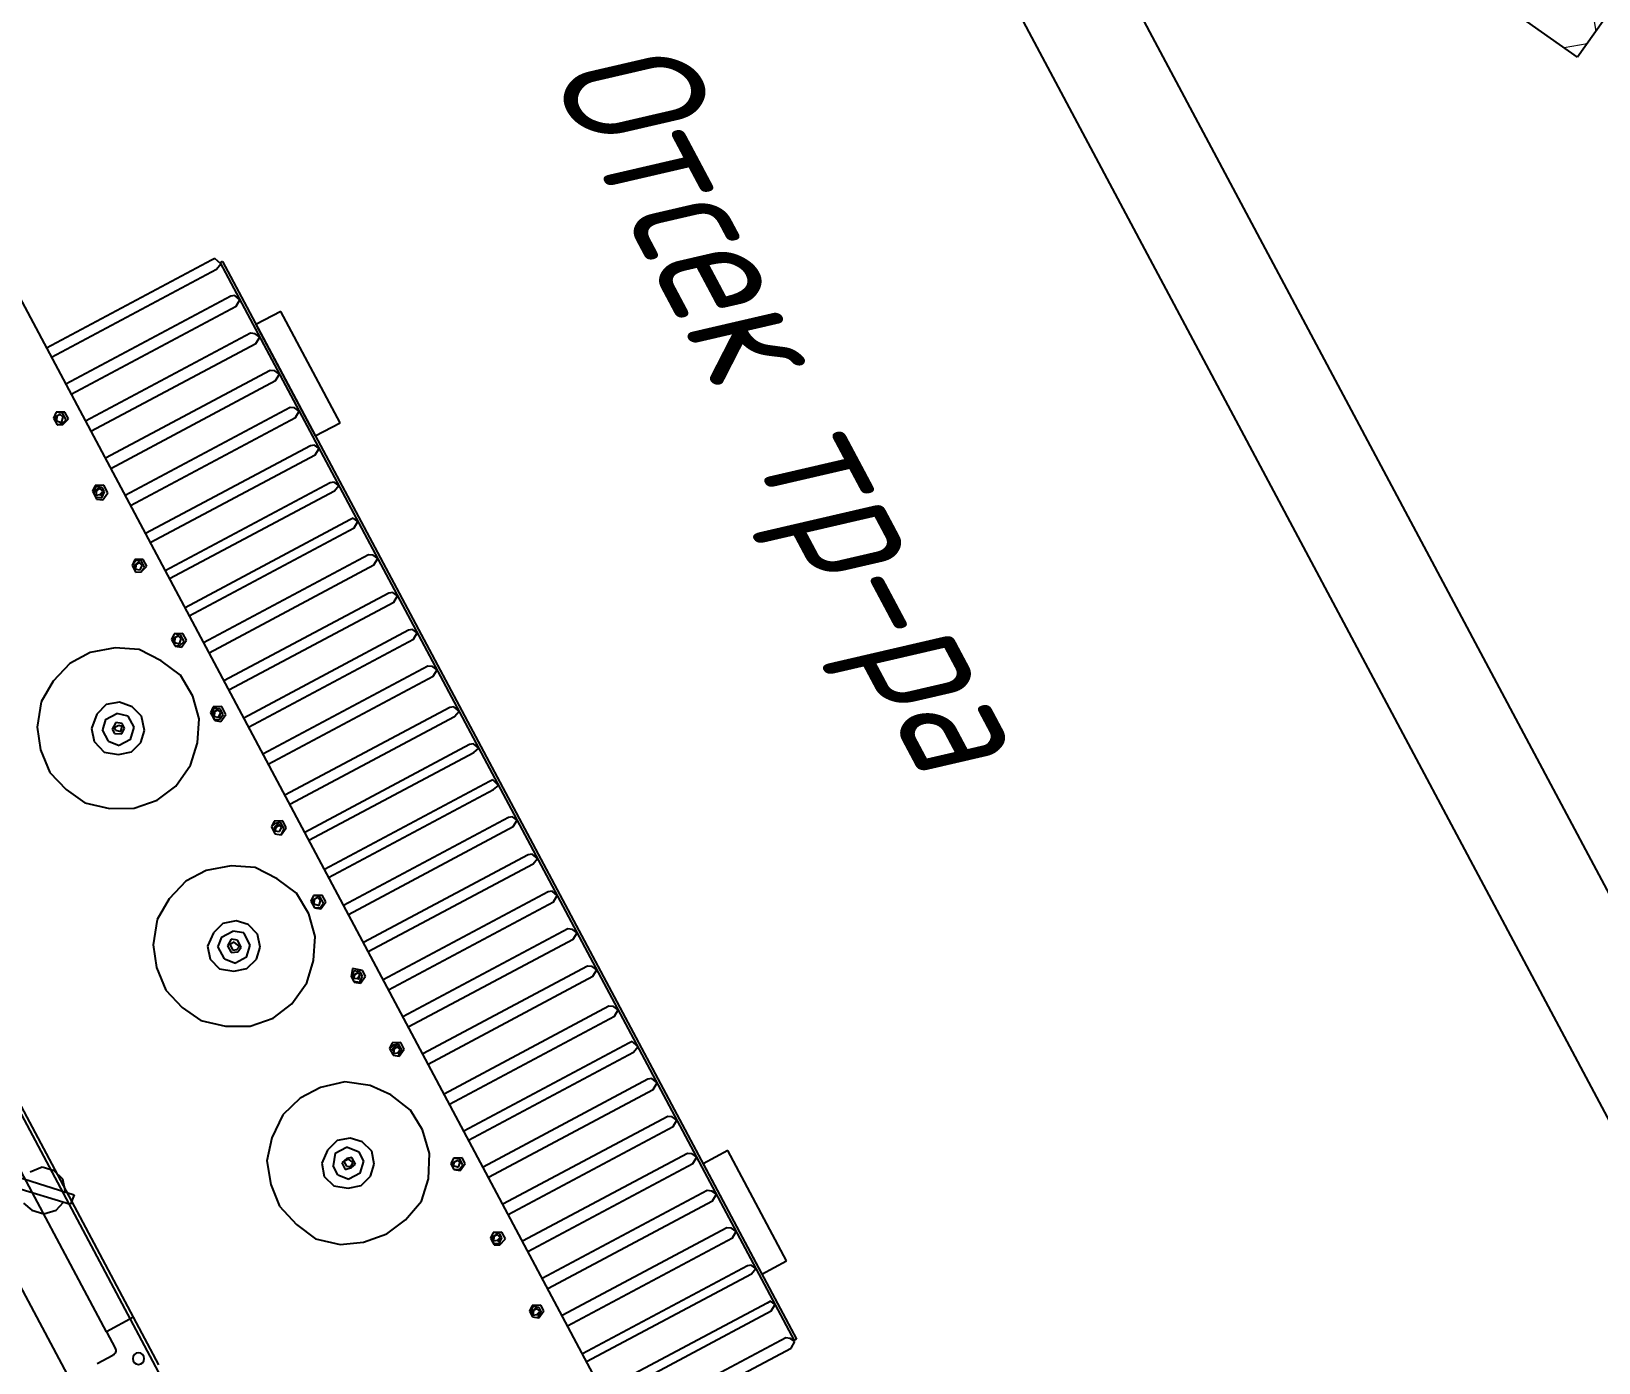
# Model space of a CAD drawing. Extents: x 5370511 to 5386565, y 1010429 to 1053793.
# Drawn here: x 5379997.973 to 5380000.905, y 1040725.117 to 1040727.608 of the extents above; entities that cross this region are included whole.
import ezdxf

# ---------------------------------------------------------------- set-up
doc = ezdxf.new("R2010")
doc.units = 0
doc.layers.get('0').update_dxf_attribs({"linetype": 'CONTINUOUS'})
for name, color, linetype, lineweight in [('ЭС (09)', 7, 'CONTINUOUS', 13), ('ЭС (текст)', 7, 'CONTINUOUS', 25), ('ЭС (тонкий)', 7, 'CONTINUOUS', 25), ('ЭС сети', 1, 'CONTINUOUS', 50)]:
    doc.layers.add(name, color=color, linetype=linetype, lineweight=lineweight)
doc.styles.add('ЭС', font='gost_nipi.shx', dxfattribs={"oblique": 14.99997778074544})

# ---------------------------------------------------------------- blocks, each defined once
blk = doc.blocks.new('A$C073B76A8')
at = {"layer": 'ЭС (09)', "ltscale": 0.35, "transparency": 33554687}
h = blk.add_hatch(dxfattribs=at)
h.set_pattern_fill('ANSI37', color=256, scale=0.4999999999999999, angle=-210.0000000000104)
h.set_pattern_definition([(194.9999999999895, (9382.436294134515, -8685.7157042559), (0.4108752340999714, -1.533407249233971), []), (284.9999999999895, (9382.436294134515, -8685.7157042559), (1.533407249233971, 0.4108752340999714), [])])
h.paths.add_polyline_path([(0, 0), (0.7500000000019895, 1.299038105675493), (-14.99010720082833, 10.38659323515151), (-15.74010720082845, 9.087555129475618)])
at = {"transparency": 33554687}
for p, q in [((-14.99010720082833, 10.38659323515151), (-15.74010720082873, 9.087555129475106)), ((0.7500000000019895, 1.299038105675493), (-14.99010720082839, 10.38659323515145))]:
    blk.add_line(p, q, dxfattribs=at)
at = {"linetype": 'Continuous', "transparency": 33554687}
for p, q in [((-15.74010720082725, 9.087555129477664), (0, 0)), ((0, 0), (0.7500000000019895, 1.299038105675493))]:
    blk.add_line(p, q, dxfattribs=at)
blk = doc.blocks.new('A$C277B5DBA')
for p, q in [((0, 33.865495398235), (0, -1.151374571691122)), ((-0.07229838072453276, 10.95406765648659), (-0.07229838072453276, 22.95406765648659)), ((0.5037016192763986, 11.96206765648276), (0.5037016192763986, 22.29206765648814)), ((-0.07229838072453276, 11.96206765648276), (0.5037016192763986, 11.96206765648276)), ((0.5037016192763986, 11.96206765648276), (0.5037016192763986, 11.61606765648685)), ((0.935701619277097, 11.51606765648648), (0.6037016192767624, 11.51606765648648))]:
    blk.add_line(p, q)
for points in [[(-7.161476594470756, 3.716365231989563), (-7.161476594470727, 30.68098132412837)], [(-10.82407840891346, 28.60737604109432), (-10.82407840891348, 5.766135971540372)], [(-10.82407840891346, 28.60737604109432), (-10.77626669703757, 28.60737604109432)], [(-10.77626669703757, 28.58354149761119), (-10.72845498516178, 28.72654875851016)], [(-10.77626669703757, 28.60737604109432), (-10.77626669703758, 5.766135971540372)], [(-10.6567374173479, 28.53587241064498), (-10.77626669703757, 28.58354149761119)], [(-10.72845498516178, 28.72654875851016), (-10.6567374173479, 28.72654875851016)], [(-10.6567374173479, 28.72654875851016), (-7.161476594470727, 28.72654875851016)], [(-7.161476594470727, 28.53587241064498), (-10.6567374173479, 28.53587241064498)], [(-10.77626669703757, 27.82083610615053), (-10.72845498516178, 27.94000882356614)], [(-10.72845498516178, 27.94000882356614), (-10.6567374173479, 27.96384336704933)], [(-10.6567374173479, 27.96384336704933), (-7.161476594470727, 27.96384336704933)], [(-10.6567374173479, 27.74933247570085), (-10.77626669703757, 27.82083610615053)], [(-7.161476594470727, 27.74933247570085), (-10.6567374173479, 27.74933247570085)], [(-6.898512179153201, 27.51098704086946), (-6.755077043525802, 27.58249067131886)], [(-6.850700467277477, 27.51098704086946), (-6.755077043525802, 27.58249067131886)], [(-6.755077043525802, 27.58249067131886), (-6.659453619773998, 27.51098704086946)], [(-6.755077043525802, 27.58249067131886), (-6.659453619773998, 27.51098704086946)], [(-11.35000723954811, 24.91302180120613), (-11.35000723954811, 27.27264160603784)], [(-11.35000723954811, 27.27264160603784), (-10.82407840891346, 27.27264160603784)], [(-10.82407840891346, 27.27264160603784), (-10.82407840891346, 24.91302180120613)], [(-6.898512179153201, 27.36797977997049), (-6.898512179153201, 27.51098704086946)], [(-6.755077043525802, 27.32031069300422), (-6.898512179153201, 27.36797977997049)], [(-6.850700467277477, 27.36797977997049), (-6.850700467277477, 27.51098704086946)], [(-6.755077043525802, 27.34414523648747), (-6.850700467277477, 27.36797977997049)], [(-6.826794611339565, 27.43948341042), (-6.802888755401611, 27.51098704086946)], [(-6.826794611339565, 27.43948341042), (-6.802888755401611, 27.51098704086946)], [(-6.755077043525802, 27.36797977997049), (-6.826794611339565, 27.43948341042)], [(-6.755077043525802, 27.36797977997049), (-6.826794611339565, 27.43948341042)], [(-6.802888755401611, 27.51098704086946), (-6.731171187587719, 27.51098704086946)], [(-6.802888755401611, 27.51098704086946), (-6.683359475711896, 27.51098704086946)], [(-6.683359475711896, 27.43948341042), (-6.755077043525802, 27.36797977997049)], [(-6.659453619773998, 27.36797977997049), (-6.755077043525802, 27.34414523648747)], [(-6.659453619773998, 27.36797977997049), (-6.755077043525802, 27.32031069300422)], [(-6.731171187587719, 27.51098704086946), (-6.683359475711896, 27.43948341042)], [(-6.683359475711896, 27.51098704086946), (-6.683359475711896, 27.43948341042)], [(-6.659453619773998, 27.51098704086946), (-6.659453619773998, 27.36797977997049)], [(-6.659453619773998, 27.51098704086946), (-6.659453619773998, 27.36797977997049)], [(-10.77626669703757, 27.03429617120651), (-10.72845498516178, 27.12963434513916)], [(-10.6567374173479, 26.96279254075706), (-10.77626669703757, 27.03429617120651)], [(-10.72845498516178, 27.12963434513916), (-10.6567374173479, 27.17730343210531)], [(-10.6567374173479, 27.17730343210531), (-7.161476594470727, 27.17730343210531)], [(-7.161476594470727, 26.96279254075706), (-10.6567374173479, 26.96279254075706)], [(-10.72845498516178, 26.34309441019503), (-10.6567374173479, 26.39076349716141)], [(-10.6567374173479, 26.39076349716141), (-7.161476594470727, 26.39076349716141)], [(-10.77626669703757, 26.2477562362625), (-10.72845498516178, 26.34309441019503)], [(-10.6567374173479, 26.17625260581315), (-10.77626669703757, 26.2477562362625)], [(-7.161476594470727, 26.17625260581315), (-10.6567374173479, 26.17625260581315)], [(-6.898512179153201, 25.96174171446473), (-6.755077043525802, 26.03324534491413)], [(-6.898512179153201, 25.7948999100828), (-6.898512179153201, 25.96174171446473)], [(-6.850700467277477, 25.93790717098148), (-6.755077043525802, 26.00941080143111)], [(-6.850700467277477, 25.84256899704895), (-6.850700467277477, 25.93790717098148)], [(-6.755077043525802, 25.77106536659949), (-6.850700467277477, 25.84256899704895)], [(-6.826794611339565, 25.86640354053203), (-6.802888755401611, 25.96174171446473)], [(-6.826794611339565, 25.86640354053203), (-6.802888755401611, 25.93790717098148)], [(-6.755077043525802, 25.84256899704895), (-6.826794611339565, 25.86640354053203)], [(-6.755077043525802, 25.7948999100828), (-6.826794611339565, 25.86640354053203)], [(-6.802888755401611, 25.96174171446473), (-6.683359475711896, 25.93790717098148)], [(-6.802888755401611, 25.93790717098148), (-6.731171187587719, 25.93790717098148)], [(-6.755077043525802, 26.03324534491413), (-6.659453619773998, 25.96174171446473)], [(-6.755077043525802, 26.00941080143111), (-6.659453619773998, 25.93790717098148)], [(-6.683359475711896, 25.86640354053203), (-6.755077043525802, 25.84256899704895)], [(-6.659453619773998, 25.84256899704895), (-6.755077043525802, 25.77106536659949)], [(-6.731171187587719, 25.93790717098148), (-6.683359475711896, 25.86640354053203)], [(-6.683359475711896, 25.93790717098148), (-6.683359475711896, 25.91407262749841)], [(-6.659453619773998, 25.96174171446473), (-6.659453619773998, 25.7948999100828)], [(-6.659453619773998, 25.93790717098148), (-6.659453619773998, 25.84256899704895)], [(-10.77626669703757, 25.46121630131859), (-10.72845498516178, 25.55655447525118)], [(-10.72845498516178, 25.55655447525118), (-10.6567374173479, 25.60422356221739)], [(-10.6567374173479, 25.60422356221739), (-7.161476594470727, 25.60422356221739)], [(-6.755077043525802, 25.72339627963323), (-6.898512179153201, 25.7948999100828)], [(-6.659453619773998, 25.7948999100828), (-6.755077043525802, 25.72339627963323)], [(-10.6567374173479, 25.38971267086908), (-10.77626669703757, 25.46121630131859)], [(-7.161476594470727, 25.38971267086908), (-10.6567374173479, 25.38971267086908)], [(-10.82407840891346, 24.91302180120613), (-11.35000723954811, 24.91302180120613)], [(-10.77626669703757, 24.6746763663748), (-10.72845498516178, 24.77001454030739)], [(-10.6567374173479, 24.60317273592518), (-10.77626669703757, 24.6746763663748)], [(-10.72845498516178, 24.77001454030739), (-10.6567374173479, 24.79384908379041)], [(-10.6567374173479, 24.79384908379041), (-7.161476594470727, 24.79384908379041)], [(-7.161476594470727, 24.60317273592518), (-10.6567374173479, 24.60317273592518)], [(-6.898512179153201, 24.38866184457687), (-6.755077043525802, 24.46016547502632)], [(-6.898512179153201, 24.24565458367795), (-6.898512179153201, 24.38866184457687)], [(-6.850700467277477, 24.38866184457687), (-6.755077043525802, 24.43633093154313)], [(-6.850700467277477, 24.24565458367795), (-6.850700467277477, 24.38866184457687)], [(-6.826794611339565, 24.29332367064428), (-6.802888755401611, 24.38866184457687)], [(-6.826794611339565, 24.29332367064428), (-6.802888755401611, 24.36482730109362)], [(-6.802888755401611, 24.38866184457687), (-6.683359475711896, 24.36482730109362)], [(-6.802888755401611, 24.36482730109362), (-6.731171187587719, 24.36482730109362)], [(-6.755077043525802, 24.46016547502632), (-6.659453619773998, 24.38866184457687)], [(-6.755077043525802, 24.43633093154313), (-6.659453619773998, 24.38866184457687)], [(-6.731171187587719, 24.36482730109362), (-6.683359475711896, 24.29332367064428)], [(-6.683359475711896, 24.36482730109362), (-6.683359475711896, 24.31715821412741)], [(-6.659453619773998, 24.38866184457687), (-6.659453619773998, 24.24565458367795)], [(-6.659453619773998, 24.38866184457687), (-6.659453619773998, 24.24565458367795)], [(-6.755077043525802, 24.19798549671157), (-6.898512179153201, 24.24565458367795)], [(-6.755077043525802, 24.19798549671157), (-6.850700467277477, 24.24565458367795)], [(-6.755077043525802, 24.24565458367795), (-6.826794611339565, 24.29332367064428)], [(-6.755077043525802, 24.24565458367795), (-6.826794611339565, 24.29332367064428)], [(-6.683359475711896, 24.29332367064428), (-6.755077043525802, 24.24565458367795)], [(-6.659453619773998, 24.24565458367795), (-6.755077043525802, 24.19798549671157)], [(-6.659453619773998, 24.24565458367795), (-6.755077043525802, 24.19798549671157)], [(-10.77626669703757, 23.88813643143067), (-10.72845498516178, 23.98347460536321)], [(-10.6567374173479, 23.84046734446441), (-10.77626669703757, 23.88813643143067)], [(-10.72845498516178, 23.98347460536321), (-10.6567374173479, 24.00730914884651)], [(-10.6567374173479, 24.00730914884651), (-7.161476594470727, 24.00730914884651)], [(-7.161476594470727, 23.84046734446441), (-10.6567374173479, 23.84046734446441)], [(-10.77626669703757, 23.12543103996985), (-10.72845498516178, 23.22076921390255)], [(-10.72845498516178, 23.22076921390255), (-10.6567374173479, 23.22076921390255)], [(-10.6567374173479, 23.22076921390255), (-7.161476594470727, 23.22076921390255)], [(-6.037901365387512, 22.93475469210478), (-5.655407670380413, 23.17310012693623)], [(-5.655407670380413, 23.17310012693623), (-5.201196407559507, 23.31610738783514)], [(-5.201196407559507, 23.31610738783514), (-4.770891000676585, 23.31610738783514)], [(-4.770891000676585, 23.31610738783514), (-4.340585593793804, 23.17310012693623)], [(-4.340585593793804, 23.17310012693623), (-3.958091898786762, 22.93475469210478)], [(-10.6567374173479, 23.05392740952039), (-10.77626669703757, 23.12543103996985)], [(-7.161476594470727, 23.05392740952039), (-10.6567374173479, 23.05392740952039)], [(-6.898512179153201, 22.81558197468883), (-6.755077043525802, 22.88708560513835)], [(-6.850700467277477, 22.81558197468883), (-6.755077043525802, 22.88708560513835)], [(-6.755077043525802, 22.88708560513835), (-6.659453619773998, 22.81558197468883)], [(-6.755077043525802, 22.88708560513835), (-6.659453619773998, 22.81558197468883)], [(-6.300865780704854, 22.55340199637443), (-6.037901365387512, 22.93475469210478)], [(-3.958091898786762, 22.93475469210478), (-3.671221627531366, 22.55340199637443)], [(-6.898512179153201, 22.67257471379003), (-6.898512179153201, 22.81558197468883)], [(-6.755077043525802, 22.60107108334069), (-6.898512179153201, 22.67257471379003)], [(-6.850700467277477, 22.67257471379003), (-6.850700467277477, 22.81558197468883)], [(-6.755077043525802, 22.64874017030684), (-6.850700467277477, 22.67257471379003)], [(-6.826794611339565, 22.74407834423955), (-6.802888755401611, 22.81558197468883)], [(-6.826794611339565, 22.74407834423955), (-6.802888755401611, 22.81558197468883)], [(-6.755077043525802, 22.67257471379003), (-6.826794611339565, 22.74407834423955)], [(-6.755077043525802, 22.67257471379003), (-6.826794611339565, 22.74407834423955)], [(-6.802888755401611, 22.81558197468883), (-6.731171187587719, 22.81558197468883)], [(-6.802888755401611, 22.81558197468883), (-6.683359475711896, 22.81558197468883)], [(-6.683359475711896, 22.74407834423955), (-6.755077043525802, 22.67257471379003)], [(-6.659453619773998, 22.67257471379003), (-6.755077043525802, 22.64874017030684)], [(-6.659453619773998, 22.67257471379003), (-6.755077043525802, 22.60107108334069)], [(-6.731171187587719, 22.81558197468883), (-6.683359475711896, 22.74407834423955)], [(-6.683359475711896, 22.81558197468883), (-6.683359475711896, 22.74407834423955)], [(-6.659453619773998, 22.81558197468883), (-6.659453619773998, 22.67257471379003)], [(-6.659453619773998, 22.81558197468883), (-6.659453619773998, 22.67257471379003)], [(1.527936969067838, 22.80077392609179), (1.527936969067838, 11.5993526111146)], [(-10.77626669703757, 22.33889110502594), (-10.72845498516178, 22.43422927895853)], [(-10.6567374173479, 22.26738747457649), (-10.77626669703757, 22.33889110502594)], [(-10.72845498516178, 22.43422927895853), (-10.6567374173479, 22.48189836592474)], [(-10.6567374173479, 22.48189836592474), (-7.161476594470727, 22.48189836592474)], [(-6.492112628208289, 22.14821475716077), (-6.300865780704854, 22.55340199637443)], [(-5.249008119435473, 22.24355293109341), (-5.009949560055901, 22.31505656154292)], [(-5.009949560055901, 22.31505656154292), (-4.770891000676585, 22.24355293109341)], [(-3.671221627531366, 22.55340199637443), (-3.527786491903925, 22.14821475716077)], [(-7.161476594470727, 22.26738747457649), (-10.6567374173479, 22.26738747457649)], [(-6.516018484146272, 21.69535843098104), (-6.492112628208289, 22.14821475716077)], [(-5.488066678814903, 21.81453114839668), (-5.416349111001097, 22.0528765832282)], [(-5.416349111001097, 22.0528765832282), (-5.249008119435473, 22.24355293109341)], [(-5.272913975373541, 21.93370386581243), (-5.105572983807832, 22.07671112671142)], [(-4.866514424428516, 22.07671112671142), (-5.105572983807832, 22.07671112671142)], [(-4.866514424428516, 22.07671112671142), (-4.723079288800903, 21.93370386581243)], [(-4.770891000676585, 22.24355293109341), (-4.555738297235365, 22.0528765832282)], [(-4.555738297235365, 22.0528765832282), (-4.484020729421474, 21.81453114839668)], [(-3.527786491903925, 22.14821475716077), (-3.479974780028016, 21.69535843098104)], [(-5.416349111001097, 21.55235117008201), (-5.488066678814903, 21.81453114839668)], [(-5.272913975373541, 21.69535843098104), (-5.272913975373541, 21.93370386581243)], [(-5.105572983807832, 21.86220023536305), (-5.009949560055901, 21.93370386581243)], [(-5.105572983807832, 21.76686206143032), (-5.105572983807832, 21.86220023536305)], [(-5.009949560055901, 21.69535843098104), (-5.105572983807832, 21.76686206143032)], [(-5.081667127869906, 21.81453114839668), (-5.033855415994111, 21.86220023536305)], [(-5.009949560055901, 21.74302751794733), (-5.081667127869906, 21.81453114839668)], [(-5.033855415994111, 21.86220023536305), (-4.938231992242322, 21.86220023536305)], [(-5.009949560055901, 21.93370386581243), (-4.890420280366413, 21.86220023536305)], [(-4.938231992242322, 21.81453114839668), (-5.009949560055901, 21.74302751794733)], [(-4.890420280366413, 21.76686206143032), (-5.009949560055901, 21.69535843098104)], [(-4.938231992242322, 21.86220023536305), (-4.938231992242322, 21.81453114839668)], [(-4.890420280366413, 21.86220023536305), (-4.890420280366413, 21.76686206143032)], [(-4.723079288800903, 21.69535843098104), (-4.723079288800903, 21.93370386581243)], [(-4.484020729421474, 21.81453114839668), (-4.555738297235365, 21.55235117008201)], [(-10.77626669703757, 21.55235117008204), (-10.72845498516178, 21.64768934401466)], [(-10.6567374173479, 21.48084753963247), (-10.77626669703757, 21.55235117008204)], [(-10.72845498516178, 21.64768934401466), (-10.6567374173479, 21.67152388749782)], [(-10.6567374173479, 21.67152388749782), (-7.161476594470727, 21.67152388749782)], [(-7.161476594470727, 21.48084753963247), (-10.6567374173479, 21.48084753963247)], [(-6.420395060394512, 21.26633664828427), (-6.516018484146272, 21.69535843098104)], [(-5.249008119435473, 21.3855093657), (-5.416349111001097, 21.55235117008201)], [(-5.105572983807832, 21.52851662659891), (-5.272913975373541, 21.69535843098104)], [(-5.105572983807832, 21.52851662659891), (-4.866514424428516, 21.52851662659891)], [(-4.723079288800903, 21.69535843098104), (-4.866514424428516, 21.52851662659891)], [(-4.555738297235365, 21.55235117008201), (-4.770891000676585, 21.3855093657)], [(-3.479974780028016, 21.69535843098104), (-3.599504059717617, 21.26633664828427)], [(-6.898512179153201, 21.26633664828413), (-6.755077043525802, 21.33784027873364)], [(-6.898512179153201, 21.09949484390214), (-6.898512179153201, 21.26633664828413)], [(-6.850700467277477, 21.24250210480103), (-6.755077043525802, 21.31400573525048)], [(-6.850700467277477, 21.12332938738539), (-6.850700467277477, 21.24250210480103)], [(-6.755077043525802, 21.07566030041898), (-6.850700467277477, 21.12332938738539)], [(-6.826794611339565, 21.17099847435166), (-6.802888755401611, 21.26633664828413)], [(-6.826794611339565, 21.17099847435166), (-6.802888755401611, 21.24250210480103)], [(-6.755077043525802, 21.12332938738539), (-6.826794611339565, 21.17099847435166)], [(-6.755077043525802, 21.09949484390214), (-6.826794611339565, 21.17099847435166)], [(-6.802888755401611, 21.26633664828413), (-6.683359475711896, 21.24250210480103)], [(-6.802888755401611, 21.24250210480103), (-6.731171187587719, 21.24250210480103)], [(-6.755077043525802, 21.33784027873364), (-6.659453619773998, 21.26633664828413)], [(-6.755077043525802, 21.31400573525048), (-6.659453619773998, 21.24250210480103)], [(-6.683359475711896, 21.17099847435166), (-6.755077043525802, 21.12332938738539)], [(-6.659453619773998, 21.12332938738539), (-6.755077043525802, 21.07566030041898)], [(-6.731171187587719, 21.24250210480103), (-6.683359475711896, 21.17099847435166)], [(-6.683359475711896, 21.24250210480103), (-6.683359475711896, 21.17099847435166)], [(-6.659453619773998, 21.26633664828413), (-6.659453619773998, 21.09949484390214)], [(-6.659453619773998, 21.24250210480103), (-6.659453619773998, 21.12332938738539)], [(-6.181336501015195, 20.88498395255389), (-6.420395060394512, 21.26633664828427)], [(-5.009949560055901, 21.31400573525051), (-5.249008119435473, 21.3855093657)], [(-4.770891000676585, 21.3855093657), (-5.009949560055901, 21.31400573525051)], [(-3.599504059717617, 21.26633664828427), (-3.790750907221167, 20.88498395255389)], [(-10.77626669703757, 20.76581123513802), (-10.72845498516178, 20.86114940907073)], [(-10.72845498516178, 20.86114940907073), (-10.6567374173479, 20.88498395255377)], [(-10.6567374173479, 20.88498395255377), (-7.161476594470727, 20.88498395255377)], [(-6.755077043525802, 21.02799121345272), (-6.898512179153201, 21.09949484390214)], [(-6.659453619773998, 21.09949484390214), (-6.755077043525802, 21.02799121345272)], [(-5.870560373821903, 20.57513488727299), (-6.181336501015195, 20.88498395255389)], [(-3.790750907221167, 20.88498395255389), (-4.149338746290198, 20.57513488727299)], [(-10.6567374173479, 20.69430760468865), (-10.77626669703757, 20.76581123513802)], [(-7.161476594470727, 20.69430760468865), (-10.6567374173479, 20.69430760468865)], [(-5.440254966939008, 20.36062399592465), (-5.870560373821903, 20.57513488727299)], [(-4.149338746290198, 20.57513488727299), (-4.555738297235365, 20.36062399592465)], [(-5.009949560055901, 20.28912036547519), (-5.440254966939008, 20.36062399592465)], [(-4.555738297235365, 20.36062399592465), (-5.009949560055901, 20.28912036547519)], [(-10.77626669703758, 19.97927130019418), (-10.72845498516179, 20.07460947412677)], [(-10.65673741734793, 19.90776766974469), (-10.77626669703758, 19.97927130019418)], [(-10.72845498516179, 20.07460947412677), (-10.65673741734793, 20.12227856109306)], [(-10.65673741734793, 20.12227856109306), (-7.161476594470756, 20.12227856109306)], [(-7.161476594470756, 19.90776766974469), (-10.65673741734793, 19.90776766974469)], [(-10.77626669703758, 19.10543675671099), (-10.72845498516179, 19.22460947412663)], [(-10.65673741734793, 19.05776766974459), (-10.77626669703758, 19.10543675671099)], [(-10.72845498516179, 19.22460947412663), (-10.65673741734793, 19.24844401760988)], [(-10.65673741734793, 19.24844401760988), (-7.161476594470756, 19.24844401760988)], [(-7.161476594470756, 19.05776766974459), (-10.65673741734793, 19.05776766974459)], [(-6.898512179153215, 18.84325677839619), (-6.755077043525816, 18.91476040884573)], [(-6.898512179153215, 18.70024951749736), (-6.898512179153215, 18.84325677839619)], [(-6.850700467277491, 18.84325677839619), (-6.755077043525816, 18.86709132187944)], [(-6.850700467277491, 18.70024951749736), (-6.850700467277491, 18.84325677839619)], [(-6.826794611339594, 18.74791860446363), (-6.802888755401639, 18.84325677839619)], [(-6.826794611339594, 18.74791860446363), (-6.802888755401639, 18.79558769142998)], [(-6.802888755401639, 18.84325677839619), (-6.68335947571191, 18.79558769142998)], [(-6.802888755401639, 18.79558769142998), (-6.731171187587734, 18.79558769142998)], [(-6.755077043525816, 18.91476040884573), (-6.659453619774013, 18.84325677839619)], [(-6.755077043525816, 18.86709132187944), (-6.659453619774013, 18.84325677839619)], [(-6.731171187587734, 18.79558769142998), (-6.68335947571191, 18.74791860446363)], [(-6.68335947571191, 18.79558769142998), (-6.68335947571191, 18.77175314794696)], [(-6.659453619774013, 18.84325677839619), (-6.659453619774013, 18.70024951749736)], [(-6.659453619774013, 18.84325677839619), (-6.659453619774013, 18.70024951749736)], [(-6.755077043525816, 18.62874588704799), (-6.898512179153215, 18.70024951749736)], [(-6.755077043525816, 18.62874588704799), (-6.850700467277491, 18.70024951749736)], [(-6.755077043525816, 18.70024951749736), (-6.826794611339594, 18.74791860446363)], [(-6.755077043525816, 18.70024951749736), (-6.826794611339594, 18.74791860446363)], [(-6.68335947571191, 18.74791860446363), (-6.755077043525816, 18.70024951749736)], [(-6.659453619774013, 18.70024951749736), (-6.755077043525816, 18.62874588704799)], [(-6.659453619774013, 18.70024951749736), (-6.755077043525816, 18.62874588704799)], [(-6.037901365387526, 18.31889682176698), (-5.655407670380427, 18.55724225659862)], [(-5.655407670380427, 18.55724225659862), (-5.201196407559536, 18.70024951749736)], [(-5.201196407559536, 18.70024951749736), (-4.770891000676585, 18.70024951749736)], [(-4.770891000676585, 18.70024951749736), (-4.340585593793804, 18.55724225659862)], [(-4.340585593793804, 18.55724225659862), (-3.95809189878679, 18.31889682176698)], [(-10.77626669703758, 18.31889682176698), (-10.72845498516179, 18.4380695391827)], [(-10.65673741734793, 18.29506227828382), (-10.77626669703758, 18.31889682176698)], [(-10.72845498516179, 18.4380695391827), (-10.65673741734793, 18.461904082666)], [(-10.65673741734793, 18.461904082666), (-7.161476594470756, 18.461904082666)], [(-7.161476594470756, 18.29506227828382), (-10.65673741734793, 18.29506227828382)], [(-6.300865780704882, 17.93754412603653), (-6.037901365387526, 18.31889682176698)], [(-3.95809189878679, 18.31889682176698), (-3.671221627531366, 17.93754412603653)], [(-6.492112628208304, 17.53235688682305), (-6.300865780704882, 17.93754412603653)], [(-3.671221627531366, 17.93754412603653), (-3.527786491903925, 17.53235688682305)], [(-10.77626669703758, 17.53235688682305), (-10.72845498516179, 17.67536414772193)], [(-10.72845498516179, 17.67536414772193), (-10.65673741734793, 17.67536414772193)], [(-10.65673741734793, 17.67536414772193), (-7.161476594470756, 17.67536414772193)], [(-5.416349111001125, 17.43701871289043), (-5.249008119435501, 17.60386051727247)], [(-5.249008119435501, 17.60386051727247), (-5.009949560055901, 17.67536414772193)], [(-5.009949560055901, 17.67536414772193), (-4.770891000676585, 17.60386051727247)], [(-4.770891000676585, 17.60386051727247), (-4.555738297235365, 17.43701871289043)], [(-10.65673741734793, 17.50852234333988), (-10.77626669703758, 17.53235688682305)], [(-7.161476594470756, 17.50852234333988), (-10.65673741734793, 17.50852234333988)], [(-6.898512179153215, 17.27017690850841), (-6.755077043525816, 17.34168053895781)], [(-6.850700467277491, 17.27017690850841), (-6.755077043525816, 17.34168053895781)], [(-6.755077043525816, 17.34168053895781), (-6.659453619774013, 17.27017690850841)], [(-6.755077043525816, 17.34168053895781), (-6.659453619774013, 17.27017690850841)], [(-6.516018484146301, 17.07950056064315), (-6.492112628208304, 17.53235688682305)], [(-5.488066678814917, 17.19867327805901), (-5.416349111001125, 17.43701871289043)], [(-5.272913975373541, 17.34168053895781), (-5.105572983807889, 17.46085325637359)], [(-5.272913975373541, 17.07950056064315), (-5.272913975373541, 17.34168053895781)], [(-4.866514424428544, 17.46085325637359), (-5.105572983807889, 17.46085325637359)], [(-5.105572983807889, 17.27017690850841), (-5.009949560055901, 17.34168053895781)], [(-5.009949560055901, 17.34168053895781), (-4.890420280366442, 17.27017690850841)], [(-4.866514424428544, 17.46085325637359), (-4.723079288800903, 17.34168053895781)], [(-4.723079288800903, 17.07950056064315), (-4.723079288800903, 17.34168053895781)], [(-4.555738297235365, 17.43701871289043), (-4.484020729421502, 17.19867327805901)], [(-3.527786491903925, 17.53235688682305), (-3.479974780028044, 17.07950056064315)], [(-6.898512179153215, 17.1271696476095), (-6.898512179153215, 17.27017690850841)], [(-6.755077043525816, 17.05566601716013), (-6.898512179153215, 17.1271696476095)], [(-6.850700467277491, 17.1271696476095), (-6.850700467277491, 17.27017690850841)], [(-6.755077043525816, 17.07950056064315), (-6.850700467277491, 17.1271696476095)], [(-6.826794611339594, 17.19867327805901), (-6.802888755401639, 17.27017690850841)], [(-6.826794611339594, 17.19867327805901), (-6.802888755401639, 17.27017690850841)], [(-6.755077043525816, 17.1271696476095), (-6.826794611339594, 17.19867327805901)], [(-6.755077043525816, 17.1271696476095), (-6.826794611339594, 17.19867327805901)], [(-6.802888755401639, 17.27017690850841), (-6.731171187587734, 17.27017690850841)], [(-6.802888755401639, 17.27017690850841), (-6.68335947571191, 17.27017690850841)], [(-6.68335947571191, 17.19867327805901), (-6.755077043525816, 17.1271696476095)], [(-6.659453619774013, 17.1271696476095), (-6.755077043525816, 17.07950056064315)], [(-6.659453619774013, 17.1271696476095), (-6.755077043525816, 17.05566601716013)], [(-6.731171187587734, 17.27017690850841), (-6.68335947571191, 17.19867327805901)], [(-6.68335947571191, 17.27017690850841), (-6.68335947571191, 17.19867327805901)], [(-6.659453619774013, 17.27017690850841), (-6.659453619774013, 17.1271696476095)], [(-6.659453619774013, 17.27017690850841), (-6.659453619774013, 17.1271696476095)], [(-6.420395060394526, 16.65047877794641), (-6.516018484146301, 17.07950056064315)], [(-5.416349111001125, 16.96032784322743), (-5.488066678814917, 17.19867327805901)], [(-5.105572983807889, 16.91265875626107), (-5.272913975373541, 17.07950056064315)], [(-5.105572983807889, 17.1271696476095), (-5.105572983807889, 17.27017690850841)], [(-5.009949560055901, 17.07950056064315), (-5.105572983807889, 17.1271696476095)], [(-5.081667127869906, 17.15100419109277), (-5.033855415994111, 17.27017690850841)], [(-5.009949560055901, 17.1271696476095), (-5.081667127869906, 17.15100419109277)], [(-5.033855415994111, 17.27017690850841), (-4.938231992242351, 17.27017690850841)], [(-4.938231992242351, 17.15100419109277), (-5.009949560055901, 17.1271696476095)], [(-4.890420280366442, 17.1271696476095), (-5.009949560055901, 17.07950056064315)], [(-4.938231992242351, 17.27017690850841), (-4.938231992242351, 17.15100419109277)], [(-4.890420280366442, 17.27017690850841), (-4.890420280366442, 17.1271696476095)], [(-4.723079288800903, 17.07950056064315), (-4.866514424428544, 16.91265875626107)], [(-4.484020729421502, 17.19867327805901), (-4.555738297235365, 16.96032784322743)], [(-3.479974780028044, 17.07950056064315), (-3.599504059717646, 16.65047877794641)], [(-10.77626669703758, 16.79348603884552), (-10.72845498516179, 16.88882421277803)], [(-10.65673741734793, 16.72198240839601), (-10.77626669703758, 16.79348603884552)], [(-10.72845498516179, 16.88882421277803), (-10.65673741734793, 16.91265875626107)], [(-10.65673741734793, 16.91265875626107), (-7.161476594470756, 16.91265875626107)], [(-7.161476594470756, 16.72198240839601), (-10.65673741734793, 16.72198240839601)], [(-5.249008119435501, 16.79348603884552), (-5.416349111001125, 16.96032784322743)], [(-5.009949560055901, 16.72198240839601), (-5.249008119435501, 16.79348603884552)], [(-5.105572983807889, 16.91265875626107), (-4.866514424428544, 16.91265875626107)], [(-4.770891000676585, 16.79348603884552), (-5.009949560055901, 16.72198240839601)], [(-4.555738297235365, 16.96032784322743), (-4.770891000676585, 16.79348603884552)], [(-6.18133650101521, 16.26912608221611), (-6.420395060394526, 16.65047877794641)], [(-3.599504059717646, 16.65047877794641), (-3.790750907221195, 16.26912608221611)], [(-10.72845498516179, 16.10228427783404), (-10.65673741734793, 16.12611882131723)], [(-10.65673741734793, 16.12611882131723), (-7.161476594470756, 16.12611882131723)], [(-5.870560373821917, 15.95927701693515), (-6.18133650101521, 16.26912608221611)], [(-3.790750907221195, 16.26912608221611), (-4.149338746290226, 15.95927701693515)], [(-10.77626669703758, 15.98311156041829), (-10.72845498516179, 16.10228427783404)], [(-10.65673741734793, 15.93544247345208), (-10.77626669703758, 15.98311156041829)], [(-7.161476594470756, 15.93544247345208), (-10.65673741734793, 15.93544247345208)], [(-5.440254966939023, 15.74476612558684), (-5.870560373821917, 15.95927701693515)], [(-4.149338746290226, 15.95927701693515), (-4.555738297235365, 15.74476612558684)], [(-6.898512179153215, 15.67326249513739), (-6.755077043525816, 15.79243521255302)], [(-6.898512179153215, 15.55408977772164), (-6.898512179153215, 15.67326249513739)], [(-6.755077043525816, 15.48258614727224), (-6.898512179153215, 15.55408977772164)], [(-6.850700467277491, 15.67326249513739), (-6.755077043525816, 15.74476612558684)], [(-6.850700467277491, 15.57792432120485), (-6.850700467277491, 15.67326249513739)], [(-6.755077043525816, 15.50642069075537), (-6.850700467277491, 15.57792432120485)], [(-6.826794611339594, 15.62559340817101), (-6.802888755401639, 15.67326249513739)], [(-6.826794611339594, 15.62559340817101), (-6.802888755401639, 15.67326249513739)], [(-6.755077043525816, 15.57792432120485), (-6.826794611339594, 15.62559340817101)], [(-6.755077043525816, 15.55408977772164), (-6.826794611339594, 15.62559340817101)], [(-6.802888755401639, 15.67326249513739), (-6.731171187587734, 15.67326249513739)], [(-6.802888755401639, 15.67326249513739), (-6.68335947571191, 15.67326249513739)], [(-6.755077043525816, 15.79243521255302), (-6.659453619774013, 15.67326249513739)], [(-6.755077043525816, 15.74476612558684), (-6.659453619774013, 15.67326249513739)], [(-6.68335947571191, 15.62559340817101), (-6.755077043525816, 15.57792432120485)], [(-6.659453619774013, 15.57792432120485), (-6.755077043525816, 15.50642069075537)], [(-6.659453619774013, 15.55408977772164), (-6.755077043525816, 15.48258614727224)], [(-6.731171187587734, 15.67326249513739), (-6.68335947571191, 15.62559340817101)], [(-6.68335947571191, 15.67326249513739), (-6.68335947571191, 15.62559340817101)], [(-6.659453619774013, 15.67326249513739), (-6.659453619774013, 15.57792432120485)], [(-6.659453619774013, 15.67326249513739), (-6.659453619774013, 15.55408977772164)], [(-5.009949560055901, 15.67326249513739), (-5.440254966939023, 15.74476612558684)], [(-4.555738297235365, 15.74476612558684), (-5.009949560055901, 15.67326249513739)], [(-10.77626669703758, 15.1965716254743), (-10.72845498516179, 15.31574434289008)], [(-10.72845498516179, 15.31574434289008), (-10.65673741734793, 15.33957888637332)], [(-10.65673741734793, 15.33957888637332), (-7.161476594470756, 15.33957888637332)], [(0.6215522543865291, 15.31574434289008), (-0.1673409915653394, 14.50536986446307)], [(0.1195292796898855, 15.24424071244068), (0.3585878390692585, 15.26807525592375)], [(-10.65673741734793, 15.12506799502496), (-10.77626669703758, 15.1965716254743)], [(-7.161476594470756, 15.12506799502496), (-10.65673741734793, 15.12506799502496)], [(-0.1195292796894876, 14.86288801671029), (-0.04781171187559607, 15.07739890805869)], [(-0.04781171187559607, 15.07739890805869), (0.1195292796898855, 15.24424071244068)], [(0.7649873900141699, 15.17273708199122), (-0.02390585593764172, 14.38619714704729)], [(-0.04781171187559607, 14.62454258187879), (-0.1195292796894876, 14.86288801671029)], [(0.7410815340764714, 14.81521892974394), (0.6693639662624662, 14.62454258187879)], [(-10.77626669703758, 14.41003169053045), (-10.72845498516179, 14.50536986446307)], [(-10.65673741734793, 14.33852806008094), (-10.77626669703758, 14.41003169053045)], [(-10.72845498516179, 14.50536986446307), (-10.65673741734793, 14.55303895142931)], [(-10.65673741734793, 14.55303895142931), (-7.161476594470756, 14.55303895142931)], [(-0.1673409915653394, 14.50536986446307), (-0.02390585593764172, 14.38619714704729)], [(0.26296441531764, 14.41003169053045), (0.0717175678140336, 14.48153532097997)], [(0.5020229746969278, 14.45770077749666), (0.26296441531764, 14.41003169053045)], [(0.6693639662624662, 14.62454258187879), (0.5020229746969278, 14.45770077749666)], [(-7.161476594470756, 14.33852806008094), (-10.65673741734793, 14.33852806008094)], [(-6.898512179153215, 14.14785171221585), (-6.755077043525816, 14.21935534266522)], [(-6.898512179153215, 14.00484445131693), (-6.898512179153215, 14.14785171221585)], [(-6.850700467277491, 14.14785171221585), (-6.755077043525816, 14.17168625569904)], [(-6.850700467277491, 14.00484445131693), (-6.850700467277491, 14.14785171221585)], [(-6.826794611339594, 14.02867899479993), (-6.802888755401639, 14.14785171221585)], [(-6.826794611339594, 14.02867899479993), (-6.802888755401639, 14.10018262524955)], [(-6.802888755401639, 14.14785171221585), (-6.68335947571191, 14.10018262524955)], [(-6.802888755401639, 14.10018262524955), (-6.731171187587734, 14.10018262524955)], [(-6.755077043525816, 14.21935534266522), (-6.659453619774013, 14.14785171221585)], [(-6.755077043525816, 14.17168625569904), (-6.659453619774013, 14.14785171221585)], [(-6.731171187587734, 14.10018262524955), (-6.68335947571191, 14.02867899479993)], [(-6.68335947571191, 14.10018262524955), (-6.68335947571191, 14.07634808176633)], [(-6.659453619774013, 14.14785171221585), (-6.659453619774013, 14.00484445131693)], [(-6.659453619774013, 14.14785171221585), (-6.659453619774013, 14.00484445131693)], [(-5.631501814442586, 13.99299407182335), (-5.177290551621667, 14.1121667892391)], [(-5.177290551621667, 14.1121667892391), (-4.746985144738716, 14.1121667892391)], [(-4.746985144738716, 14.1121667892391), (-4.316679737855935, 13.99299407182335)], [(-6.755077043525816, 13.93334082086739), (-6.898512179153215, 14.00484445131693)], [(-6.755077043525816, 13.93334082086739), (-6.850700467277491, 14.00484445131693)], [(-6.755077043525816, 14.00484445131693), (-6.826794611339594, 14.02867899479993)], [(-6.755077043525816, 13.95717536435055), (-6.826794611339594, 14.02867899479993)], [(-6.68335947571191, 14.02867899479993), (-6.755077043525816, 14.00484445131693)], [(-6.659453619774013, 14.00484445131693), (-6.755077043525816, 13.93334082086739)], [(-6.659453619774013, 14.00484445131693), (-6.755077043525816, 13.93334082086739)], [(-6.013995509449686, 13.70697955002539), (-5.631501814442586, 13.99299407182335)], [(-4.316679737855935, 13.99299407182335), (-3.93418604284895, 13.70697955002539)], [(-10.77626669703758, 13.62349175558644), (-10.72845498516179, 13.71882992951905)], [(-10.65673741734793, 13.55198812513701), (-10.77626669703758, 13.62349175558644)], [(-10.72845498516179, 13.71882992951905), (-10.65673741734793, 13.76649901648532)], [(-10.65673741734793, 13.76649901648532), (-7.161476594470756, 13.76649901648532)], [(-7.161476594470756, 13.55198812513701), (-10.65673741734793, 13.55198812513701)], [(-6.276959924767027, 13.37329594126147), (-6.013995509449686, 13.70697955002539)], [(-3.93418604284895, 13.70697955002539), (-3.647315771593526, 13.37329594126147)], [(-6.468206772270463, 12.94427415856473), (-6.276959924767027, 13.37329594126147)], [(-3.647315771593526, 13.37329594126147), (-3.503880635966084, 12.94427415856473)], [(-10.72845498516179, 12.86882992951909), (-10.65673741734793, 12.91649901648541)], [(-10.65673741734793, 12.91649901648541), (-7.161476594470756, 12.91649901648541)], [(-6.492112628208446, 12.51525237586805), (-6.468206772270463, 12.94427415856473)], [(-5.392443255063284, 12.84893598463197), (-5.225102263497632, 13.01577778901419)], [(-5.225102263497632, 13.01577778901419), (-4.98604370411806, 13.08728141946356)], [(-4.98604370411806, 13.08728141946356), (-4.746985144738716, 13.01577778901419)], [(-4.746985144738716, 13.01577778901419), (-4.531832441297524, 12.84893598463197)], [(-3.503880635966084, 12.94427415856473), (-3.456068924090204, 12.51525237586805)], [(-10.77626669703758, 12.77349175558647), (-10.72845498516179, 12.86882992951909)], [(-10.65673741734793, 12.70198812513704), (-10.77626669703758, 12.77349175558647)], [(-7.161476594470756, 12.70198812513704), (-10.65673741734793, 12.70198812513704)], [(-5.464160822877076, 12.61059054980056), (-5.392443255063284, 12.84893598463197)], [(-5.392443255063284, 12.37224511496905), (-5.464160822877076, 12.61059054980056)], [(-5.249008119435729, 12.70592872373317), (-5.08166712787002, 12.89660507159832)], [(-5.249008119435729, 12.51525237586805), (-5.249008119435729, 12.70592872373317)], [(-4.842608568490704, 12.89660507159832), (-5.08166712787002, 12.89660507159832)], [(-5.08166712787002, 12.68209418024995), (-4.98604370411806, 12.70592872373317)], [(-5.08166712787002, 12.53908691935118), (-5.08166712787002, 12.68209418024995)], [(-5.057761271932065, 12.58675600631739), (-5.009949560056299, 12.68209418024995)], [(-5.009949560056299, 12.68209418024995), (-4.914326136304481, 12.68209418024995)], [(-4.98604370411806, 12.70592872373317), (-4.866514424428573, 12.68209418024995)], [(-4.914326136304481, 12.68209418024995), (-4.914326136304481, 12.58675600631739)], [(-4.866514424428573, 12.68209418024995), (-4.866514424428573, 12.53908691935118)], [(-4.842608568490704, 12.89660507159832), (-4.699173432863063, 12.70592872373317)], [(-4.699173432863063, 12.51525237586805), (-4.699173432863063, 12.70592872373317)], [(-4.531832441297524, 12.84893598463197), (-4.460114873483661, 12.61059054980056)], [(-4.460114873483661, 12.61059054980056), (-4.531832441297524, 12.37224511496905)], [(-6.396489204456685, 12.06239604968818), (-6.492112628208446, 12.51525237586805)], [(-5.225102263497632, 12.20540331058701), (-5.392443255063284, 12.37224511496905)], [(-5.08166712787002, 12.34841057148592), (-5.249008119435729, 12.51525237586805)], [(-4.98604370411806, 12.51525237586805), (-5.08166712787002, 12.53908691935118)], [(-5.08166712787002, 12.34841057148592), (-4.842608568490704, 12.34841057148592)], [(-4.98604370411806, 12.53908691935118), (-5.057761271932065, 12.58675600631739)], [(-4.914326136304481, 12.58675600631739), (-4.98604370411806, 12.53908691935118)], [(-4.866514424428573, 12.53908691935118), (-4.98604370411806, 12.51525237586805)], [(-4.699173432863063, 12.51525237586805), (-4.842608568490704, 12.34841057148592)], [(-4.531832441297524, 12.37224511496905), (-4.746985144738716, 12.20540331058701)], [(-3.456068924090204, 12.51525237586805), (-3.575598203779776, 12.06239604968818)], [(-10.77626669703758, 11.98695182064251), (-10.72845498516179, 12.12995908154142)], [(-10.72845498516179, 12.12995908154142), (-10.65673741734793, 12.12995908154142)], [(-10.65673741734793, 12.12995908154142), (-7.161476594470756, 12.12995908154142)], [(-6.157430645077369, 11.65720881047469), (-6.396489204456685, 12.06239604968818)], [(-4.98604370411806, 12.13389968013758), (-5.225102263497632, 12.20540331058701)], [(-4.746985144738716, 12.20540331058701), (-4.98604370411806, 12.13389968013758)], [(-3.575598203779776, 12.06239604968818), (-3.766845051283354, 11.65720881047469)], [(-10.65673741734793, 11.93928273367624), (-10.77626669703758, 11.98695182064251)], [(-7.161476594470756, 11.93928273367624), (-10.65673741734793, 11.93928273367624)], [(-6.898512179153215, 11.70093729884466), (-6.755077043525816, 11.77244092929411)], [(-6.850700467277491, 11.70093729884466), (-6.755077043525816, 11.77244092929411)], [(-6.755077043525816, 11.77244092929411), (-6.659453619774013, 11.70093729884466)], [(-6.755077043525816, 11.77244092929411), (-6.659453619774013, 11.70093729884466)], [(-6.898512179153215, 11.58176458142902), (-6.898512179153215, 11.70093729884466)], [(-6.755077043525816, 11.51026095097959), (-6.898512179153215, 11.58176458142902)], [(-6.850700467277491, 11.58176458142902), (-6.850700467277491, 11.70093729884466)], [(-6.755077043525816, 11.53409549446267), (-6.850700467277491, 11.58176458142902)], [(-6.826794611339594, 11.65326821187848), (-6.802888755401639, 11.70093729884466)], [(-6.826794611339594, 11.65326821187848), (-6.802888755401639, 11.70093729884466)], [(-6.755077043525816, 11.58176458142902), (-6.826794611339594, 11.65326821187848)], [(-6.755077043525816, 11.58176458142902), (-6.826794611339594, 11.65326821187848)], [(-6.802888755401639, 11.70093729884466), (-6.731171187587734, 11.70093729884466)], [(-6.802888755401639, 11.70093729884466), (-6.68335947571191, 11.70093729884466)], [(-6.68335947571191, 11.65326821187848), (-6.755077043525816, 11.58176458142902)], [(-6.659453619774013, 11.58176458142902), (-6.755077043525816, 11.53409549446267)], [(-6.659453619774013, 11.58176458142902), (-6.755077043525816, 11.51026095097959)], [(-6.731171187587734, 11.70093729884466), (-6.68335947571191, 11.65326821187848)], [(-6.68335947571191, 11.70093729884466), (-6.68335947571191, 11.65326821187848)], [(-6.659453619774013, 11.70093729884466), (-6.659453619774013, 11.58176458142902)], [(-6.659453619774013, 11.70093729884466), (-6.659453619774013, 11.58176458142902)], [(-5.846654517884076, 11.34735974519362), (-6.157430645077369, 11.65720881047469)], [(-3.766845051283354, 11.65720881047469), (-4.125432890352357, 11.34735974519362)], [(-10.77626669703758, 11.2242464291818), (-10.72845498516179, 11.34341914659741)], [(-10.65673741734793, 11.15274279873226), (-10.77626669703758, 11.2242464291818)], [(-10.72845498516179, 11.34341914659741), (-10.65673741734793, 11.36725369008062)], [(-10.65673741734793, 11.36725369008062), (-7.161476594470756, 11.36725369008062)], [(-7.161476594470756, 11.15274279873226), (-10.65673741734793, 11.15274279873226)], [(-5.416349111001182, 11.18051794081149), (-5.846654517884076, 11.34735974519362)], [(-4.98604370411806, 11.10901431036203), (-5.416349111001182, 11.18051794081149)], [(-4.531832441297524, 11.18051794081149), (-4.98604370411806, 11.10901431036203)], [(-4.125432890352357, 11.34735974519362), (-4.531832441297524, 11.18051794081149)], [(-10.72845498516179, 10.53304466817048), (-10.65673741734793, 10.58071375513669)], [(-10.65673741734793, 10.58071375513669), (-7.161476594470756, 10.58071375513669)], [(-10.77626669703758, 10.43770649423772), (-10.72845498516179, 10.53304466817048)], [(-10.65673741734793, 10.36620286378838), (-10.77626669703758, 10.43770649423772)], [(-7.161476594470756, 10.36620286378838), (-10.65673741734793, 10.36620286378838)], [(-6.898512179153215, 10.12785742895679), (-6.755077043525816, 10.19936105940634)], [(-6.898512179153215, 9.98485016805791), (-6.898512179153215, 10.12785742895679)], [(-6.755077043525816, 9.937181081091616), (-6.898512179153215, 9.98485016805791)], [(-6.850700467277491, 10.12785742895679), (-6.755077043525816, 10.19936105940634)], [(-6.850700467277491, 10.03251925502432), (-6.850700467277491, 10.12785742895679)], [(-6.755077043525816, 9.96101562457472), (-6.850700467277491, 10.03251925502432)], [(-6.826794611339594, 10.05635379850734), (-6.802888755401639, 10.12785742895679)], [(-6.826794611339594, 10.05635379850734), (-6.802888755401639, 10.12785742895679)], [(-6.755077043525816, 10.03251925502432), (-6.826794611339594, 10.05635379850734)], [(-6.755077043525816, 9.98485016805791), (-6.826794611339594, 10.05635379850734)], [(-6.802888755401639, 10.12785742895679), (-6.731171187587734, 10.12785742895679)], [(-6.802888755401639, 10.12785742895679), (-6.68335947571191, 10.12785742895679)], [(-6.755077043525816, 10.19936105940634), (-6.659453619774013, 10.12785742895679)], [(-6.755077043525816, 10.19936105940634), (-6.659453619774013, 10.12785742895679)], [(-6.68335947571191, 10.05635379850734), (-6.755077043525816, 10.03251925502432)], [(-6.659453619774013, 10.03251925502432), (-6.755077043525816, 9.96101562457472)], [(-6.659453619774013, 9.98485016805791), (-6.755077043525816, 9.937181081091616)], [(-6.731171187587734, 10.12785742895679), (-6.68335947571191, 10.05635379850734)], [(-6.68335947571191, 10.12785742895679), (-6.68335947571191, 10.05635379850734)], [(-6.659453619774013, 10.12785742895679), (-6.659453619774013, 10.03251925502432)], [(-6.659453619774013, 10.12785742895679), (-6.659453619774013, 9.98485016805791)], [(-10.77626669703758, 9.651166559293848), (-10.72845498516179, 9.746504733226438)], [(-10.72845498516179, 9.746504733226438), (-10.65673741734793, 9.794173820192732)], [(-10.65673741734793, 9.794173820192732), (-7.161476594470756, 9.794173820192732)], [(-11.35000723954812, 7.148539493563142), (-11.35000723954812, 9.484324754911775)], [(-11.35000723954812, 9.484324754911775), (-10.82407840891348, 9.484324754911775)], [(-10.82407840891348, 9.484324754911775), (-10.82407840891348, 7.148539493563142)], [(-10.65673741734793, 9.579662928844336), (-10.77626669703758, 9.651166559293848)], [(-7.161476594470756, 9.579662928844336), (-10.65673741734793, 9.579662928844336)], [(-10.77626669703758, 8.864626624349917), (-10.72845498516179, 8.959964798282535)], [(-10.65673741734793, 8.793122993900518), (-10.77626669703758, 8.864626624349917)], [(-10.72845498516179, 8.959964798282535), (-10.65673741734793, 9.007633885248744)], [(-10.65673741734793, 9.007633885248744), (-7.161476594470756, 9.007633885248744)], [(-7.161476594470756, 8.793122993900518), (-10.65673741734793, 8.793122993900518)], [(-6.898512179153215, 8.578612102552064), (-6.755077043525816, 8.65011573300152)], [(-6.898512179153215, 8.45943938513637), (-6.898512179153215, 8.578612102552064)], [(-6.850700467277491, 8.554777559068846), (-6.755077043525816, 8.626281189518416)], [(-6.850700467277491, 8.45943938513637), (-6.850700467277491, 8.554777559068846)], [(-6.826794611339594, 8.483273928619504), (-6.802888755401639, 8.578612102552064)], [(-6.826794611339594, 8.483273928619504), (-6.802888755401639, 8.554777559068846)], [(-6.802888755401639, 8.578612102552064), (-6.68335947571191, 8.554777559068846)], [(-6.802888755401639, 8.554777559068846), (-6.731171187587734, 8.554777559068846)], [(-6.755077043525816, 8.65011573300152), (-6.659453619774013, 8.578612102552064)], [(-6.755077043525816, 8.626281189518416), (-6.659453619774013, 8.554777559068846)], [(-6.731171187587734, 8.554777559068846), (-6.68335947571191, 8.483273928619504)], [(-6.68335947571191, 8.554777559068846), (-6.68335947571191, 8.507108472102608)], [(-6.659453619774013, 8.578612102552064), (-6.659453619774013, 8.45943938513637)], [(-6.659453619774013, 8.554777559068846), (-6.659453619774013, 8.45943938513637)], [(-10.72845498516179, 8.173424863338518), (-10.65673741734793, 8.221093950304926)], [(-10.65673741734793, 8.221093950304926), (-7.161476594470756, 8.221093950304926)], [(-6.755077043525816, 8.387935754686914), (-6.898512179153215, 8.45943938513637)], [(-6.755077043525816, 8.387935754686914), (-6.850700467277491, 8.45943938513637)], [(-6.755077043525816, 8.45943938513637), (-6.826794611339594, 8.483273928619504)], [(-6.755077043525816, 8.411770298170019), (-6.826794611339594, 8.483273928619504)], [(-6.68335947571191, 8.483273928619504), (-6.755077043525816, 8.45943938513637)], [(-6.659453619774013, 8.45943938513637), (-6.755077043525816, 8.387935754686914)], [(-6.659453619774013, 8.45943938513637), (-6.755077043525816, 8.387935754686914)], [(-10.77626669703758, 8.0780866894059), (-10.72845498516179, 8.173424863338518)], [(-10.65673741734793, 8.006583058956501), (-10.77626669703758, 8.0780866894059)], [(-7.161476594470756, 8.006583058956501), (-10.65673741734793, 8.006583058956501)], [(-10.77626669703758, 7.291546754461997), (-10.72845498516179, 7.386884928394643)], [(-10.72845498516179, 7.386884928394643), (-10.65673741734793, 7.410719471877776)], [(-10.65673741734793, 7.410719471877776), (-7.161476594470756, 7.410719471877776)], [(-10.82407840891348, 7.148539493563142), (-11.35000723954812, 7.148539493563142)], [(-10.65673741734793, 7.243877667495703), (-10.77626669703758, 7.291546754461997)], [(-7.161476594470756, 7.243877667495703), (-10.65673741734793, 7.243877667495703)], [(-10.77626669703758, 6.528841363001199), (-10.72845498516179, 6.624179536933816)], [(-10.65673741734793, 6.4573377325518), (-10.77626669703758, 6.528841363001199)], [(-10.72845498516179, 6.624179536933816), (-10.65673741734793, 6.624179536933816)], [(-10.65673741734793, 6.624179536933816), (-7.161476594470756, 6.624179536933816)], [(-7.161476594470756, 6.4573377325518), (-10.65673741734793, 6.4573377325518)], [(-10.72845498516179, 5.837639601989885), (-10.65673741734793, 5.885308688956066)], [(-10.65673741734793, 5.885308688956066), (-7.161476594470756, 5.885308688956066)], [(-10.82407840891348, 5.766135971540372), (-10.77626669703758, 5.766135971540372)], [(-10.77626669703758, 5.742301428057267), (-10.72845498516179, 5.837639601989885)], [(-10.65673741734793, 5.670797797607811), (-10.77626669703758, 5.742301428057267)], [(-7.161476594470756, 5.670797797607811), (-10.65673741734793, 5.670797797607811)]]:
    blk.add_lwpolyline(points)
blk.add_circle((0.2097016192765295, 11.23606765649311), 0.1080799999999726)
blk.add_arc((0.6037016192767624, 11.61606765648685), 0.0999999999996362, 179.9999999997916, 270)
blk = doc.blocks.new('*U522')
blk.add_blockref('A$C277B5DBA', (0, 0))
blk = doc.blocks.new('*U645')
at = {"layer": 'ЭС (тонкий)', "transparency": 33554687}
h = blk.add_hatch(dxfattribs=at)
h.set_pattern_fill('ANSI37', color=253, angle=79.77202800376043)
h.set_pattern_definition([(124.7720280037604, (389.8221076882319, -736.7669303502602), (-2.608033060492139, -1.810742542544358), []), (214.7720280037603, (389.8221076882319, -736.7669303502602), (1.810742542544358, -2.608033060492139), [])])
h.paths.add_polyline_path([(222.3977735015176, -46.04235934410394), (262.3977735015212, -46.04235934396388), (262.3977735015285, -48.0423593439657), (222.3977735015285, -48.04235934410394)])
h.paths.add_polyline_path([(271.397773499664, -48.04235934393296), (273.3977734996622, -48.04235934392568), (273.3977734998332, -97.04235934392568), (271.397773499835, -97.04235934393296)], flags=17)
h.paths.add_polyline_path([(211.3977735035658, -99.04235934414396), (351.3977734914586, -99.04235934365465), (411.3977734877333, -99.04235934345274), (411.3977734877242, -96.12499739853706), (409.3977734877242, -96.12499739854252), (409.397773487726, -97.0423593434582), (351.3977734914513, -97.04235934365647), (351.3977734912803, -48.04235934365647), (409.397773487555, -48.04235934252506), (409.3977734877242, -96.58367837006813), (411.3977734877242, -96.12499739853706), (411.3977734875514, -46.0423593425196), (298.164321817512, -46.04235934383837), (298.1643218175211, -48.04235934384201), (349.3977734912785, -48.04235934366193), (349.3977734914531, -97.0423593427306), (213.3977735035567, -97.04235934413668), (213.3977735033893, -48.04235934320536), (280.1643218193838, -48.04235934297617), (280.1643218193783, -46.04235934390385), (211.397773503382, -46.042359343209)])
h.paths.add_polyline_path([(401.1258575833069, -46.04235934348367), (360.3977734894104, -46.04235934362737), (360.3977734894213, -48.04235934362373), (401.1258575833087, -48.04235934348549)])
at = {"layer": 'ЭС (тонкий)', "color": 253, "transparency": 33554687}
for p, q in [((397.3977734898797, -46.04235934443136), (363.7318247073015, -46.04235934361645)), ((360.3977734894213, -48.04235934362555), (400.3977734898924, -48.04235934348912))]:
    blk.add_line(p, q, dxfattribs=at)
at = {"layer": 'ЭС (тонкий)', "color": 253, "transparency": 33554687, "xscale": -1}
for name, p, rotation in [('A$C073B76A8', (361.0726281493623, -47.38197540388069), 356.7374675347008), ('*U522', (397.3648776543957, -74.2003426558797), 90)]:
    blk.add_blockref(name, p, dxfattribs=dict(at, rotation=rotation))
at = {"layer": 'ЭС (тонкий)', "color": 253, "transparency": 33554687, "rotation": 3.26253246569524}
blk.add_blockref('A$C073B76A8', (399.7229188299441, -47.3819754028184), dxfattribs=at)
at = {"layer": 'ЭС (текст)', "color": 253, "transparency": 33554687, "style": 'ЭС', "oblique": 15}
blk.add_text('Отсек тр-ра', height=2.5, dxfattribs=at).set_placement((368.5154306786899, -56.36595055884447))

msp = doc.modelspace()

# ---------------------------------------------------------------- block references
at = {"layer": 'ЭС сети', "color": 1, "lineweight": 15, "xscale": 0.09999999999999999, "yscale": 0.09999999999999999, "zscale": 0.09999999999999999, "rotation": 298.0491553101125}
msp.add_blockref('*U645', (5379986.584096273, 1040762.701537619), dxfattribs=at)

doc.saveas('drawing.dxf')
